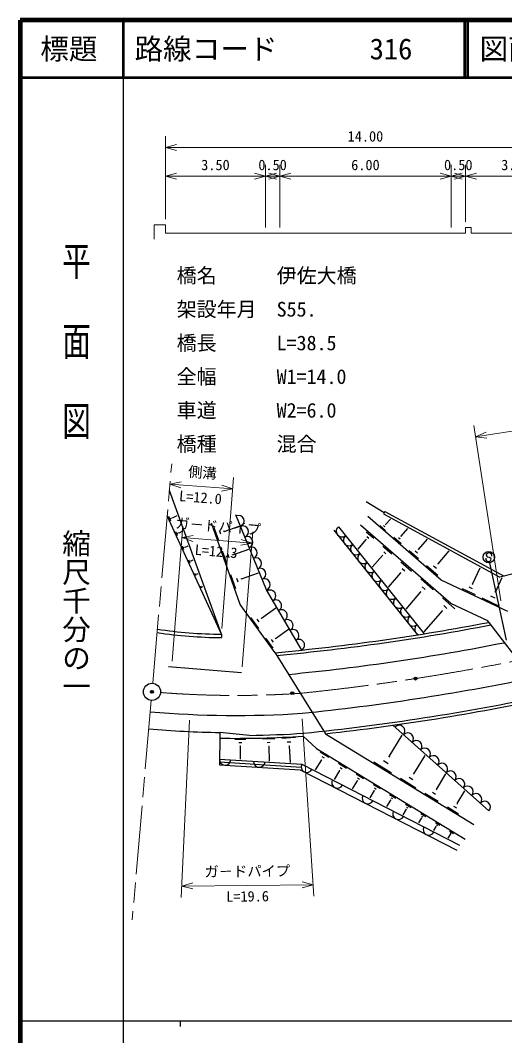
# Model space of a CAD drawing. Units: millimetres, scale not verified, with parts at other scales. Extents: x 40000 to 680000, y 20000 to 380000.
# Drawn here: x 40000 to 124778, y 202409 to 380000 of the extents above; entities that cross this region are included whole.
import ezdxf
from ezdxf.enums import TextEntityAlignment as Align

# ---------------------------------------------------------------- set-up
doc = ezdxf.new("R2010")
doc.units = ezdxf.units.MM
doc.header["$LTSCALE"] = 1000
doc.header["$PDMODE"] = 32
doc.header["$PDSIZE"] = 500
doc.linetypes.add('CHAIN', pattern=[18.5, 12, -1.5, 3.5, -1.5])
for name, color, linetype, lineweight in [('S-BGD', 7, 'Continuous', 25), ('S-BMK', 2, 'CHAIN', 13), ('S-BMK-SRVR', 3, 'Continuous', 25), ('S-STR-HTXT', 7, 'Continuous', 13), ('S-STR-STRC', 7, 'Continuous', 25), ('S-TTL', 2, 'Continuous', 140), ('S-TTL-BAND', 7, 'Continuous', 25), ('S-TTL-LINE', 7, 'Continuous', 50)]:
    doc.layers.add(name, color=color, linetype=linetype, lineweight=lineweight)
doc.layers.add('S-TTL-TXT', color=7, linetype='Continuous')
doc.styles.add('@ＭＳ ゴシック', font='')
doc.styles.add('ＭＳ ゴシック', font='')
doc.styles.get('@ＭＳ ゴシック').set_extended_font_data('@MS Gothic')
doc.styles.get('ＭＳ ゴシック').set_extended_font_data('MS Gothic')

msp = doc.modelspace()

# ---------------------------------------------------------------- linework, layer by layer
at = {"layer": 'S-BGD'}
for p, q in [((75197, 272636), (66094, 297739)), ((103661, 293882), (100512, 295782)), ((75197, 272636), (65711, 293322)), ((66364, 292378), (65993, 293187)), ((66675, 292980), (66652, 293030)), ((66664, 293005), (67465, 293373)), ((83114, 280381), (77748, 293505)), ((113654, 282099), (100834, 293200)), ((103780, 294102), (103542, 293663)), ((103542, 293663), (123946, 282584)), ((103780, 294102), (124657, 282766)), ((66467, 292793), (66375, 292995)), ((78461, 277811), (73446, 292060)), ((74722, 289035), (73943, 291251)), ((75662, 290611), (78331, 291550)), ((95664, 291430), (110671, 272700)), ((115348, 277986), (99525, 291688)), ((103919, 290793), (102937, 291643)), ((103806, 291406), (103560, 291619)), ((103969, 291780), (103908, 291834)), ((103938, 291807), (104773, 292771)), ((67527, 289842), (67204, 290546)), ((67617, 290203), (67536, 290379)), ((67798, 290366), (67778, 290410)), ((67788, 290388), (68439, 290686)), ((75095, 290100), (74900, 290654)), ((75686, 290542), (75638, 290680)), ((94884, 290804), (109535, 272519)), ((100523, 290558), (101847, 289412)), ((100676, 289731), (101007, 289445)), ((106642, 288435), (105361, 289544)), ((106494, 289235), (106174, 289513)), ((106707, 289724), (106627, 289793)), ((106667, 289758), (107836, 291109)), ((68643, 287407), (68366, 288012)), ((68721, 287717), (68652, 287868)), ((68876, 287857), (68859, 287895)), ((68867, 287876), (69374, 288108)), ((100498, 289191), (99050, 287519)), ((100456, 289227), (100539, 289155)), ((103420, 288050), (105009, 286674)), ((109711, 287472), (111253, 289253)), ((76193, 284858), (75376, 287178)), ((76582, 285973), (76378, 286553)), ((77202, 286435), (77151, 286580)), ((77176, 286508), (79988, 287497)), ((103389, 286408), (101597, 284339)), ((103339, 286451), (103438, 286365)), ((103603, 287057), (104000, 286713)), ((109680, 285805), (108065, 287203)), ((109493, 286813), (109090, 287163)), ((109762, 287429), (109661, 287516)), ((113108, 284922), (115066, 287183)), ((140000, 286700), (123946, 282584)), ((69715, 285071), (69482, 285579)), ((69780, 285331), (69722, 285458)), ((69910, 285449), (69896, 285481)), ((69903, 285465), (70272, 285634)), ((106594, 285301), (108475, 283673)), ((113069, 282869), (111082, 284590)), ((112840, 284111), (112344, 284541)), ((113170, 284868), (113046, 284975)), ((119156, 281378), (120498, 284229)), ((70743, 282829), (70552, 283245)), ((70796, 283042), (70749, 283146)), ((70903, 283138), (70891, 283164)), ((70897, 283151), (71133, 283259)), ((77700, 280576), (76846, 283002)), ((78755, 282225), (78702, 282377)), ((78729, 282301), (81687, 283342)), ((106557, 283358), (104389, 280855)), ((106499, 283409), (106616, 283308)), ((106811, 284126), (107281, 283719)), ((123138, 279999), (124326, 282522)), ((71730, 280677), (71580, 281004)), ((71772, 280845), (71734, 280926)), ((71856, 280920), (71847, 280941)), ((71851, 280931), (71959, 280980)), ((78107, 281742), (77894, 282348)), ((110074, 282289), (112274, 280383)), ((110327, 280914), (110877, 280437)), ((125354, 276593), (113654, 282099)), ((119120, 280571), (118558, 280836)), ((119227, 281345), (119086, 281411)), ((89268, 269858), (83114, 280381)), ((110031, 280015), (107450, 277035)), ((109962, 280075), (110099, 279956)), ((113872, 278999), (116073, 277094)), ((119646, 279500), (117397, 280558)), ((123775, 277557), (120851, 278933)), ((123091, 278950), (122360, 279294)), ((123230, 279956), (123047, 280042)), ((84610, 269399), (78461, 277811)), ((82223, 275442), (84709, 277259)), ((114126, 277624), (114676, 277148)), ((121805, 274947), (115348, 277986)), ((81769, 273625), (80353, 275561)), ((82267, 275381), (82178, 275502)), ((113829, 276726), (110651, 273055)), ((113761, 276786), (113898, 276666)), ((81819, 274775), (81465, 275259)), ((121998, 274694), (121805, 274947)), ((121998, 274694), (132123, 261429)), ((75197, 272636), (75188, 272036)), ((84269, 270204), (82982, 271965)), ((84722, 271802), (84642, 271912)), ((84682, 271857), (86914, 273489)), ((84315, 271251), (83993, 271691)), ((84610, 269399), (93409, 255218)), ((65959, 266974), (78737, 265943)), ((122015, 241752), (105183, 256702)), ((74916, 254839), (74836, 249794)), ((74925, 255438), (74916, 254839)), ((74925, 255438), (74917, 254939)), ((80122, 254933), (74925, 255438)), ((79488, 254234), (77523, 254236)), ((84548, 254351), (82360, 254293)), ((88181, 254538), (85781, 254410)), ((89518, 254809), (91845, 252658)), ((93409, 255218), (119397, 239342)), ((104553, 251216), (106843, 254964)), ((78750, 253645), (78259, 253645)), ((78566, 253055), (78443, 253055)), ((78504, 253055), (78502, 250765)), ((83745, 253673), (83198, 253658)), ((83557, 253011), (83421, 253007)), ((83489, 253009), (83558, 250445)), ((87320, 253770), (86720, 253738)), ((87133, 253038), (86983, 253030)), ((87058, 253034), (87209, 250213)), ((91845, 252658), (117833, 236782)), ((74852, 250795), (89273, 249884)), ((92694, 250644), (91628, 248899)), ((92490, 252030), (94021, 251095)), ((92647, 250673), (92742, 250614)), ((92784, 251220), (93166, 250986)), ((103591, 250518), (104372, 250041)), ((104456, 251276), (104651, 251157)), ((108876, 248228), (110829, 251424)), ((74836, 249794), (89001, 248899)), ((74844, 250295), (89137, 249392)), ((89001, 248899), (116393, 234835)), ((89044, 249439), (89137, 249392)), ((89273, 249884), (116850, 235724)), ((95888, 248791), (94921, 247208)), ((95699, 250069), (97111, 249207)), ((95843, 248818), (95932, 248764)), ((95970, 249322), (96323, 249107)), ((101848, 250297), (104970, 248390)), ((98964, 247006), (98093, 245579)), ((98791, 248180), (100088, 247388)), ((98924, 247030), (99005, 246981)), ((99040, 247494), (99364, 247296)), ((106536, 247433), (109237, 245783)), ((108044, 247624), (108719, 247212)), ((108792, 248280), (108961, 248176)), ((112828, 245496), (114473, 248188)), ((101929, 245285), (101150, 244010)), ((101771, 246360), (102957, 245635)), ((101892, 245308), (101966, 245263)), ((101998, 245732), (102295, 245551)), ((112756, 245541), (112901, 245452)), ((116441, 242999), (117803, 245230)), ((104786, 243628), (104096, 242497)), ((104642, 244606), (105722, 243946)), ((104753, 243649), (104820, 243607)), ((104849, 244034), (105119, 243869)), ((110822, 244815), (113137, 243400)), ((112114, 244979), (112693, 244625)), ((107539, 242031), (106934, 241040)), ((107409, 242916), (108386, 242318)), ((107509, 242049), (107570, 242012)), ((107596, 242398), (107840, 242249)), ((114740, 242421), (116703, 241222)), ((115836, 242560), (116326, 242261)), ((116379, 243037), (116502, 242962)), ((110192, 240492), (109669, 239636)), ((110075, 241287), (110953, 240750)), ((110164, 240508), (110219, 240475)), ((110243, 240822), (110463, 240688)), ((112748, 239009), (112304, 238283)), ((112643, 239718), (113426, 239239)), ((112723, 239023), (112772, 238994)), ((112794, 239303), (112989, 239184)), ((115119, 238205), (115810, 237783)), ((115211, 237579), (114844, 236979)), ((115189, 237593), (115232, 237566)), ((115251, 237840), (115424, 237734))]:
    msp.add_line(p, q, dxfattribs=at)
for centre, radius, start, end in [((78194, 292414), 1000, 292.2378, 112.2378), ((78951, 290562), 1000, 292.2378, 112.2378), ((96290, 290649), 1000, 128.70228, 308.70228), ((79708, 288711), 1000, 292.2378, 112.2378), ((97540, 289088), 1000, 128.70228, 308.70228), ((80465, 286860), 1000, 292.2378, 112.2378), ((98791, 287528), 1000, 128.70228, 308.70228), ((81222, 285009), 1000, 292.2378, 112.2378), ((100041, 285967), 1000, 128.70228, 308.70228), ((81979, 283158), 1000, 292.2378, 112.2378), ((101292, 284406), 1000, 128.70228, 308.70228), ((102542, 282845), 1000, 128.70228, 308.70228), ((82736, 281306), 1000, 292.2378, 112.2378), ((103793, 281284), 1000, 128.70228, 308.70228), ((83715, 279353), 1000, 300.32297, 120.32297), ((105043, 279723), 1000, 128.70228, 308.70228), ((106294, 278163), 1000, 128.70228, 308.70228), ((84725, 277627), 1000, 300.32297, 120.32297), ((107545, 276602), 1000, 128.70228, 308.70228), ((85734, 275901), 1000, 300.32297, 120.32297), ((108795, 275041), 1000, 128.70228, 308.70228), ((75895, 353880), 81247, 261.57741, 269.50762), ((48531, 658723), 390992, 275.29457, 280.83015), ((48531, 658723), 391492, 275.33109, 280.86667), ((86744, 274174), 1000, 300.32297, 120.32297), ((110046, 273480), 1000, 128.70228, 249.44229), ((75895, 353880), 81847, 261.60289, 269.50459), ((87754, 272448), 1000, 300.32297, 120.32297), ((88764, 270722), 1000, 300.32297, 120.32297), ((48531, 658723), 394992, 275.5838, 281.11939), ((48531, 658723), 401992, 275.82278, 281.61005), ((48531, 658723), 405492, 275.81422, 281.8483), ((48531, 658723), 405992, 276.34638, 281.88196), ((77717, 431916), 173500, 265.04921, 273.83266), ((77717, 431916), 176500, 265.04921, 269.09379), ((106314, 255698), 1000, 318.38814, 138.38814), ((77717, 431916), 177500, 269.09379, 273.81224), ((77717, 431916), 177000, 270.77868, 273.8524), ((107809, 254370), 1000, 318.38814, 138.38814), ((109304, 253042), 1000, 318.38814, 138.38814), ((110800, 251714), 1000, 318.38814, 138.38814), ((75850, 250732), 1000, 176.38451, 356.38451), ((81838, 250354), 1000, 176.38451, 356.38451), ((112295, 250386), 1000, 318.38814, 138.38814), ((90162, 249427), 1000, 152.82184, 332.82184), ((113790, 249057), 1000, 318.38814, 138.38814), ((115286, 247729), 1000, 318.38814, 138.38814), ((95500, 246687), 1000, 152.82184, 332.82184), ((116781, 246401), 1000, 318.38814, 138.38814), ((118276, 245073), 1000, 318.38814, 138.38814), ((100837, 243946), 1000, 152.82184, 332.82184), ((119772, 243745), 1000, 318.38814, 138.38814), ((121267, 242417), 1000, 318.38814, 138.38814), ((106175, 241206), 1000, 152.82184, 332.82184), ((111512, 238465), 1000, 152.82184, 332.82184)]:
    msp.add_arc(centre, radius, start, end, dxfattribs=at)
for p in [(109155, 264863), (109155, 264863), (87598, 262310)]:
    msp.add_point(p, dxfattribs=at)
at = {"layer": 'S-BMK'}
for p, q in [((63175, 264045), (66498, 302401)), ((62916, 261056), (59594, 222700))]:
    msp.add_line(p, q, dxfattribs=at)
for centre, radius, start, end in [((48531, 658723), 398492, 275.83155, 281.36713), ((77717, 431916), 170000, 265.55477, 273.81224)]:
    msp.add_arc(centre, radius, start, end, dxfattribs=at)
at = {"layer": 'S-BMK-SRVR'}
msp.add_circle((63046, 262551), 1500, dxfattribs=at)
msp.add_point((63046, 262551), dxfattribs=at)
at = {"layer": 'S-STR-HTXT'}
for p, q in [((65405, 345242), (65405, 359742)), ((67337, 358260), (65405, 357742)), ((65405, 357742), (135405, 357742)), ((65405, 357742), (67337, 357224)), ((82905, 343742), (82905, 354742)), ((85405, 343742), (85405, 354742)), ((115405, 343742), (115405, 354742)), ((117905, 344742), (117905, 354742)), ((67337, 353260), (65405, 352742)), ((65405, 352742), (82905, 352742)), ((65405, 352742), (67337, 352224)), ((82905, 352742), (80973, 353260)), ((80973, 352224), (82905, 352742)), ((84837, 353260), (82905, 352742)), ((82905, 352742), (85405, 352742)), ((82905, 352742), (84837, 352224)), ((85405, 352742), (83473, 353260)), ((83473, 352224), (85405, 352742)), ((87337, 353260), (85405, 352742)), ((85405, 352742), (115405, 352742)), ((85405, 352742), (87337, 352224)), ((115405, 352742), (113473, 353260)), ((113473, 352224), (115405, 352742)), ((117337, 353260), (115405, 352742)), ((115405, 352742), (117905, 352742)), ((115405, 352742), (117337, 352224)), ((117905, 352742), (115973, 353260)), ((115973, 352224), (117905, 352742)), ((119837, 353260), (117905, 352742)), ((117905, 352742), (135405, 352742)), ((117905, 352742), (119837, 352224)), ((63405, 344242), (65405, 344242)), ((63405, 344242), (63405, 341742)), ((65405, 342742), (65405, 344242)), ((118905, 343742), (117905, 343742)), ((117905, 343742), (117905, 342742)), ((118905, 342742), (118905, 343742)), ((65405, 342742), (82905, 342742)), ((82905, 342742), (85405, 342742)), ((85405, 342742), (115405, 342742)), ((115405, 342742), (117905, 342742)), ((118905, 342742), (135405, 342742)), ((151556, 312059), (119675, 307149)), ((124089, 278487), (119371, 309126)), ((121506, 307955), (119675, 307149)), ((119675, 307149), (121663, 306932)), ((68159, 299252), (66193, 298886)), ((66193, 298886), (77177, 298030)), ((66193, 298886), (68079, 298220)), ((75275, 273633), (77332, 300024)), ((77177, 298030), (75291, 298696)), ((75211, 297664), (77177, 298030)), ((66558, 267929), (68462, 291534)), ((70268, 289901), (68301, 289540)), ((68301, 289540), (80561, 288551)), ((68301, 289540), (70185, 288869)), ((78818, 266940), (80722, 290544)), ((78594, 288190), (80561, 288551)), ((80561, 288551), (78677, 289222)), ((69607, 257605), (68164, 226591)), ((89319, 257803), (91383, 226823)), ((70183, 229125), (68257, 228588)), ((91250, 228819), (89313, 229317)), ((68257, 228588), (91250, 228819)), ((68257, 228588), (70194, 228090)), ((89323, 228282), (91250, 228819))]:
    msp.add_line(p, q, dxfattribs=at)
msp.add_point((63046, 262551), dxfattribs=at)
at = {"layer": 'S-STR-STRC'}
for p, q in [((121621, 286310), (121545, 286444)), ((121836, 286128), (121621, 286310)), ((122131, 286070), (121836, 286128)), ((122351, 285914), (122131, 286070)), ((125067, 271572), (122191, 285120)), ((122430, 285761), (122351, 285914))]:
    msp.add_line(p, q, dxfattribs=at)
msp.add_circle((121983, 286099), 1000, dxfattribs=at)
for centre, start, end in [((121939, 285857), 168.88133, 348.88133), ((122035, 286348), 348.88133, 168.88133)]:
    msp.add_arc(centre, 500, start, end, dxfattribs=at)
at = {"layer": 'S-TTL'}
for p, q in [((40000, 380000), (40000, 20000)), ((680000, 380000), (40000, 380000))]:
    msp.add_line(p, q, dxfattribs=at)
at = {"layer": 'S-TTL-BAND'}
for p, q in [((58000, 370000), (58000, 20000)), ((40000, 205000), (579000, 205000)), ((68000, 205000), (68000, 204000))]:
    msp.add_line(p, q, dxfattribs=at)
at = {"layer": 'S-TTL-LINE'}
for p, q in [((58000, 380000), (58000, 370000)), ((117750, 380000), (117750, 370000)), ((118250, 380000), (118250, 370000)), ((40000, 370000), (680000, 370000))]:
    msp.add_line(p, q, dxfattribs=at)

# ---------------------------------------------------------------- texts
at = {"layer": 'S-STR-HTXT', "style": 'ＭＳ ゴシック'}
for s, p in [('14.00', (100405, 358242)), ('3.50', (74155, 353242)), ('0.50', (84155, 353242)), ('6.00', (100405, 353242)), ('0.50', (116655, 353242)), ('3.50', (126655, 353242))]:
    msp.add_text(s, height=1833, dxfattribs=at).set_placement(p, align=Align.BOTTOM_CENTER)
for s, p in [('橋名\u3000\u3000\u3000伊佐大橋', (67363, 333304)), ('架設年月\u3000S55.', (67363, 327412)), ('橋長\u3000\u3000\u3000L=38.5', (67363, 321521)), ('全幅\u3000\u3000\u3000W1=14.0', (67363, 315630)), ('車道\u3000\u3000\u3000W2=6.0', (67363, 309739)), ('橋種\u3000\u3000\u3000混合', (67363, 303848))]:
    msp.add_text(s, height=2566, dxfattribs=at).set_placement(p, align=Align.BOTTOM_LEFT)
for s, rotation, p in [('側溝', 355.543, (71763, 299455)), ('ガ－ドパイプ', 355.387, (74512, 290042)), ('ガ－ドパイプ', 0.574, (79743, 229704))]:
    msp.add_text(s, height=1833, rotation=rotation, dxfattribs=at).set_placement(p, align=Align.BOTTOM_CENTER)
at = {"layer": 'S-STR-HTXT', "style": '@ＭＳ ゴシック'}
for s, rotation, p in [('L=12.0', 355.543, (71607, 297461)), ('L=12.3', 355.387, (74351, 288049)), ('L=19.6', 0.574, (79763, 227704))]:
    msp.add_text(s, height=1833, rotation=rotation, dxfattribs=at).set_placement(p, align=Align.TOP_CENTER)
at = {"layer": 'S-TTL-BAND', "style": '@ＭＳ ゴシック', "width": 1.4}
msp.add_text('平  面  図', height=3666, rotation=270, dxfattribs=at).set_placement((49777, 306475), align=Align.MIDDLE_RIGHT)
at = {"layer": 'S-TTL-BAND', "style": '@ＭＳ ゴシック'}
msp.add_text('縮尺千分の一', height=3666, rotation=270, dxfattribs=at).set_placement((49777, 261030), align=Align.MIDDLE_RIGHT)
at = {"layer": 'S-TTL-TXT', "style": 'ＭＳ ゴシック'}
msp.add_text('標題', height=3666, dxfattribs=at).set_placement((48500, 375000), align=Align.MIDDLE_CENTER)
for s, p in [('路線コード', (60000, 375000)), ('316', (101142, 375000)), ('図面コード', (120380, 375000))]:
    msp.add_text(s, height=3666, dxfattribs=at).set_placement(p, align=Align.MIDDLE_LEFT)

doc.saveas('drawing.dxf')
